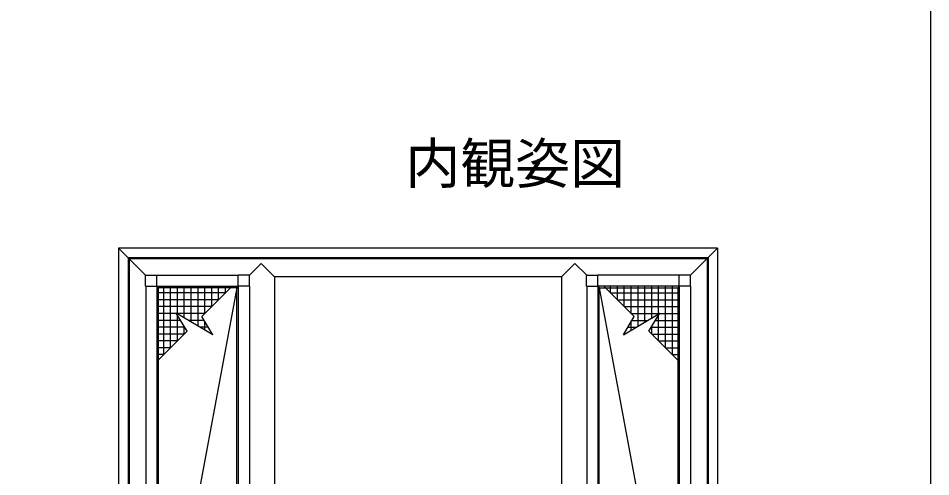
# Model space of a CAD drawing. Units: millimetres, scale not verified. Extents: x -525 to 525, y -783 to 778.
# Drawn here: x 392.1 to 525, y -130.6 to -63.8 of the extents above; entities that cross this region are included whole.
import ezdxf
from ezdxf.enums import TextEntityAlignment as Align

# ---------------------------------------------------------------- set-up
doc = ezdxf.new("R2010")
doc.units = ezdxf.units.MM
doc.header["$LTSCALE"] = 4
for name, color, linetype in [('0-2_USER1', 3, 'Continuous'), ('0-6_YKK_A1', 4, 'Continuous'), ('0-8_YKK_ZWAK', 7, 'Continuous')]:
    doc.layers.add(name, color=color, linetype=linetype)
doc.styles.add('ＭＳ ゴシック', font='')
doc.styles.get('ＭＳ ゴシック').set_extended_font_data('MS Gothic')

msp = doc.modelspace()

# ---------------------------------------------------------------- linework, layer by layer
at = {"layer": '0-6_YKK_A1'}
for p, q in [((406.655, -97.279), (410.624, -101.249)), ((406.655, -97.279), (406.655, -168.579)), ((493.955, -97.279), (406.655, -97.279)), ((493.955, -97.279), (489.985, -101.249)), ((493.955, -97.279), (493.955, -168.579)), ((408.055, -98.679), (408.055, -167.179)), ((492.555, -98.679), (408.055, -98.679)), ((427.455, -99.529), (425.735, -101.249)), ((429.405, -101.479), (427.455, -99.529)), ((471.205, -101.479), (473.155, -99.529)), ((473.155, -99.529), (474.874, -101.249)), ((492.405, -98.829), (492.405, -167.029)), ((492.555, -98.679), (492.555, -167.179)), ((410.62, -102.854), (410.62, -101.269)), ((412.255, -101.229), (424.105, -101.229)), ((412.255, -102.854), (412.255, -101.264)), ((424.105, -102.854), (424.105, -101.264)), ((425.74, -102.854), (425.74, -101.269)), ((471.205, -101.479), (471.205, -164.379)), ((474.87, -102.854), (474.87, -101.269)), ((488.355, -101.229), (476.505, -101.229)), ((476.505, -102.854), (476.505, -101.264)), ((488.355, -102.854), (488.355, -101.264)), ((489.99, -102.854), (489.99, -101.269)), ((410.665, -102.854), (410.62, -102.854)), ((410.63, -102.854), (412.255, -102.854)), ((410.63, -102.854), (410.63, -160.929)), ((412.255, -102.854), (412.255, -160.929)), ((412.255, -102.854), (424.105, -102.854)), ((412.255, -102.879), (412.455, -103.079)), ((423.905, -103.079), (413.174, -160.929)), ((413.255, -112.819), (413.255, -102.854)), ((414.255, -111.819), (414.255, -102.854)), ((415.255, -106.847), (415.255, -102.854)), ((416.255, -107.447), (416.255, -102.854)), ((417.255, -108.047), (417.255, -102.854)), ((418.255, -108.647), (418.255, -102.854)), ((423.22, -102.854), (418.798, -107.276)), ((419.255, -106.819), (419.255, -102.854)), ((420.255, -105.819), (420.255, -102.854)), ((421.255, -104.819), (421.255, -102.854)), ((422.255, -103.819), (422.255, -102.854)), ((424.13, -102.854), (423.905, -103.079)), ((424.105, -102.854), (424.105, -160.929)), ((425.695, -102.854), (424.105, -102.854)), ((425.695, -102.854), (425.74, -102.854)), ((425.73, -102.854), (425.73, -160.929)), ((474.915, -102.854), (474.87, -102.854)), ((474.88, -102.854), (474.88, -160.929)), ((474.915, -102.854), (476.505, -102.854)), ((476.231, -102.854), (476.256, -102.854)), ((476.48, -102.854), (476.705, -103.079)), ((476.505, -102.854), (476.505, -160.929)), ((488.355, -102.854), (476.505, -102.854)), ((476.705, -103.079), (487.436, -160.929)), ((477.39, -102.854), (481.812, -107.276)), ((478.355, -103.819), (478.355, -102.854)), ((479.355, -104.819), (479.355, -102.854)), ((480.355, -105.819), (480.355, -102.854)), ((481.355, -106.819), (481.355, -102.854)), ((482.355, -108.647), (482.355, -102.854)), ((483.355, -108.047), (483.355, -102.854)), ((484.355, -107.447), (484.355, -102.854)), ((485.355, -106.847), (485.355, -102.854)), ((486.355, -111.819), (486.355, -102.854)), ((487.355, -112.819), (487.355, -102.854)), ((488.355, -102.879), (488.155, -103.079)), ((489.98, -102.854), (488.355, -102.854)), ((488.355, -102.854), (488.355, -160.929)), ((489.945, -102.854), (489.99, -102.854)), ((489.98, -102.854), (489.98, -160.929)), ((422.255, -103.819), (412.255, -103.819)), ((421.255, -104.819), (412.255, -104.819)), ((478.355, -103.819), (488.355, -103.819)), ((479.355, -104.819), (488.355, -104.819)), ((420.255, -105.819), (412.255, -105.819)), ((480.355, -105.819), (488.355, -105.819)), ((415.13, -106.819), (412.255, -106.819)), ((420.389, -109.928), (415.086, -106.746)), ((416.677, -109.398), (415.086, -106.746)), ((419.255, -106.819), (415.208, -106.819)), ((415.255, -110.819), (415.255, -107.028)), ((420.389, -109.928), (418.798, -107.276)), ((480.221, -109.928), (485.524, -106.746)), ((480.221, -109.928), (481.812, -107.276)), ((481.355, -106.819), (485.401, -106.819)), ((483.933, -109.398), (485.524, -106.746)), ((485.355, -110.819), (485.355, -107.028)), ((485.48, -106.819), (488.355, -106.819)), ((415.73, -107.819), (412.255, -107.819)), ((416.33, -108.819), (412.255, -108.819)), ((416.255, -109.819), (416.255, -108.694)), ((419.124, -107.819), (416.875, -107.819)), ((419.724, -108.819), (418.542, -108.819)), ((419.255, -109.247), (419.255, -108.038)), ((480.886, -108.819), (482.068, -108.819)), ((481.355, -109.247), (481.355, -108.038)), ((481.486, -107.819), (483.735, -107.819)), ((484.28, -108.819), (488.355, -108.819)), ((484.355, -109.819), (484.355, -108.694)), ((484.88, -107.819), (488.355, -107.819)), ((416.677, -109.398), (412.255, -113.819)), ((416.255, -109.819), (412.255, -109.819)), ((483.933, -109.398), (488.355, -113.819)), ((484.355, -109.819), (488.355, -109.819)), ((415.255, -110.819), (412.255, -110.819)), ((485.355, -110.819), (488.355, -110.819)), ((414.255, -111.819), (412.255, -111.819)), ((413.255, -112.819), (412.255, -112.819)), ((486.355, -111.819), (488.355, -111.819)), ((487.355, -112.819), (488.355, -112.819))]:
    msp.add_line(p, q, dxfattribs=at)
for points in [[(492.405, -98.829), (408.205, -98.829), (408.205, -167.029)], [(410.67, -101.219), (412.255, -101.219), (412.255, -101.264)], [(425.69, -101.219), (424.105, -101.219), (424.105, -101.264)], [(471.205, -101.479), (429.405, -101.479), (429.405, -164.379), (471.205, -164.379)], [(474.92, -101.219), (476.505, -101.219), (476.505, -101.264)], [(489.94, -101.219), (488.355, -101.219), (488.355, -101.264)], [(423.905, -160.929), (423.905, -103.079), (412.455, -103.079), (412.455, -160.929)], [(476.705, -160.929), (476.705, -103.079), (488.155, -103.079), (488.155, -160.929)]]:
    msp.add_lwpolyline(points, dxfattribs=at)
for centre, start, end in [((410.67, -101.269), 90, 180), ((425.69, -101.269), 0, 90), ((474.92, -101.269), 90, 180), ((489.94, -101.269), 0, 90)]:
    msp.add_arc(centre, 0.05, start, end, dxfattribs=at)
at = {"layer": '0-8_YKK_ZWAK'}
msp.add_lwpolyline([(-525, -782.7), (525, -782.7), (525, 747.3)], dxfattribs=at)

# ---------------------------------------------------------------- texts
at = {"layer": '0-2_USER1', "style": 'ＭＳ ゴシック'}
msp.add_text('内観姿図', height=5.865, dxfattribs=at).set_placement((448.455, -89.628), align=Align.BOTTOM_LEFT)

doc.saveas('drawing.dxf')
